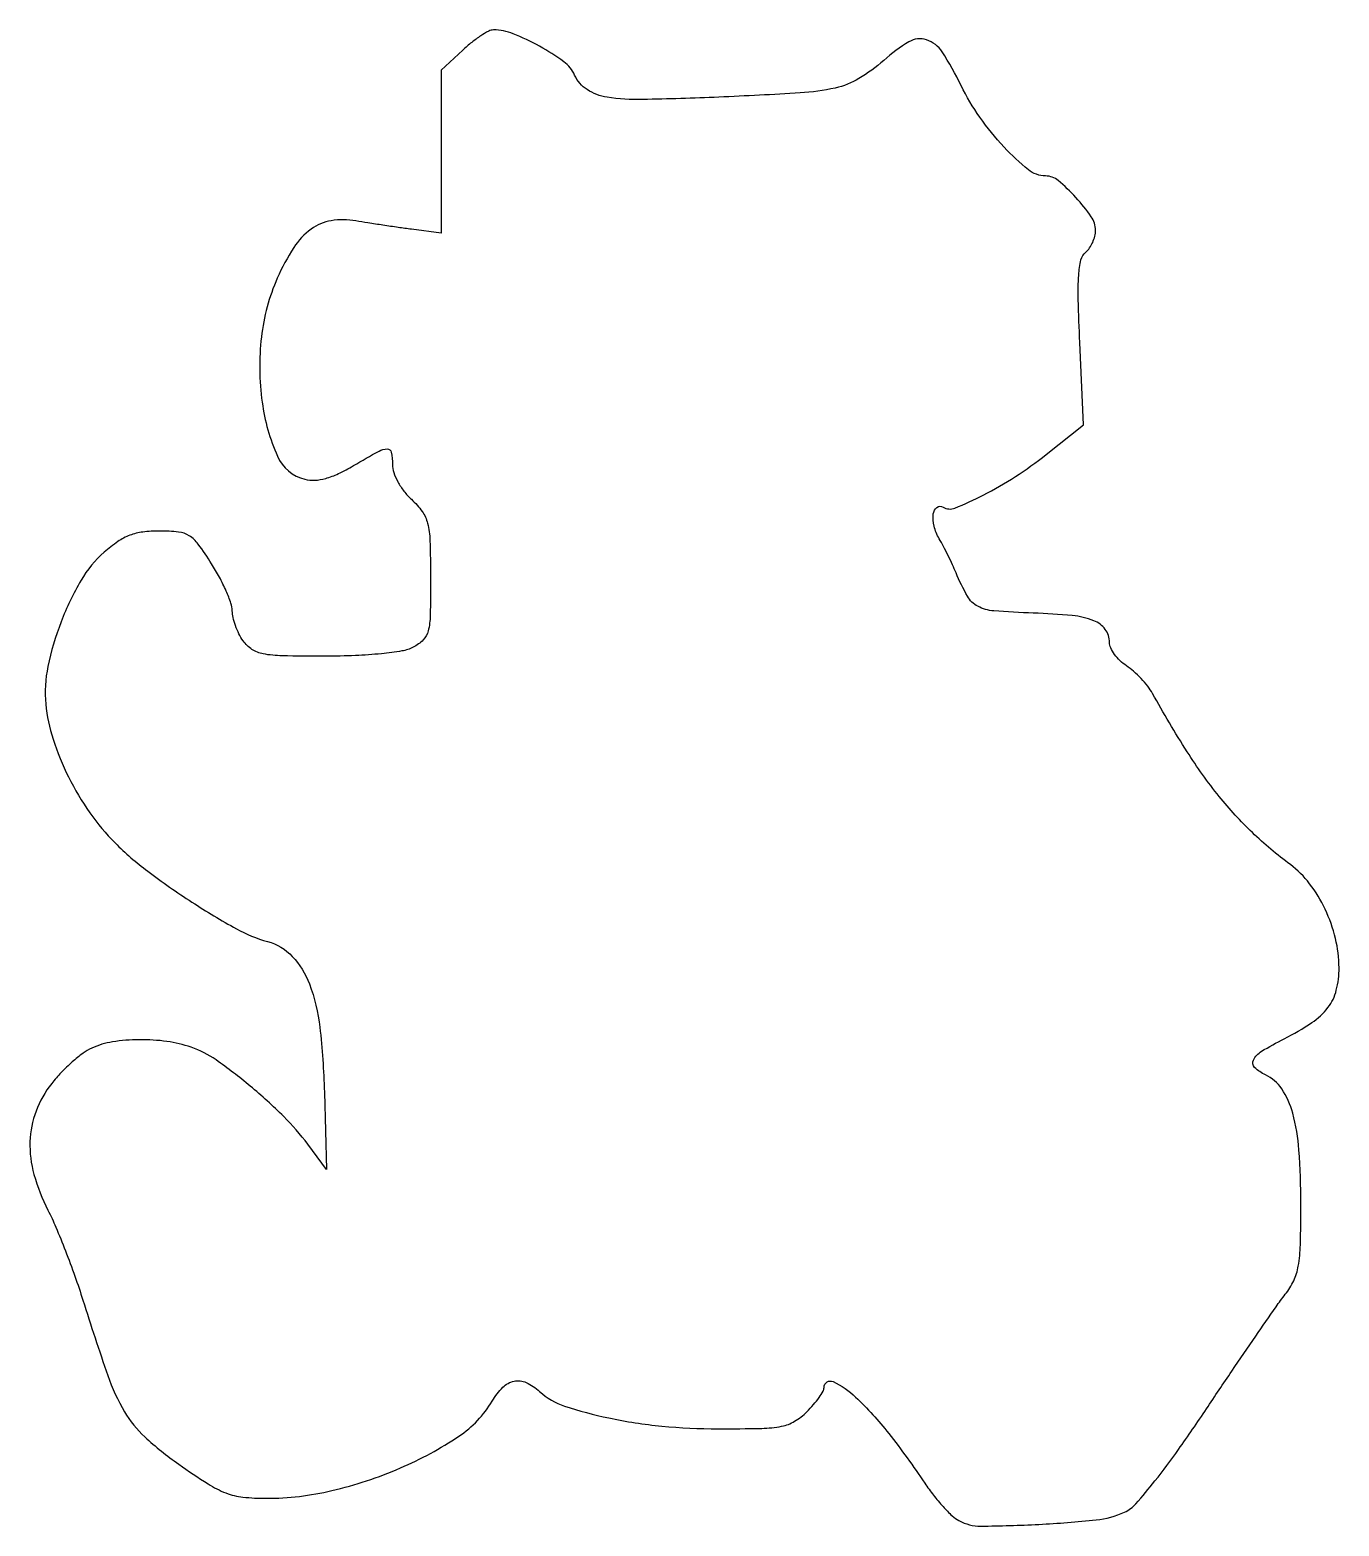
# Model space of a CAD drawing. Extents: x 0 to 188, y 0 to 215.
import ezdxf

# ---------------------------------------------------------------- set-up
doc = ezdxf.new("R2010")
doc.units = 0

msp = doc.modelspace()

# ---------------------------------------------------------------- linework, layer by layer
msp.add_lwpolyline([(62.105755, 212.09879), (59, 209.19758), (59, 197.498097), (59, 185.798613), (54.75, 186.35299, -0.003108), (52.849583, 186.612907, -0.001988), (50.644743, 186.937386, -0.001997), (48.486803, 187.272556, -0.003729), (46.742741, 187.563937, 0.083674), (43.208392, 187.585285, 0.117984), (40.313041, 186.375455, 0.093366), (37.821066, 183.721445, 0.037853), (35.46789, 179.331478, 0.076185), (33.180312, 170.879152, 0.06211), (33.291259, 161.495185, 0.069963), (35.480469, 153.753328, 0.231406), (39.419316, 150.430894, 0.075612), (40.841376, 150.295436, 0.054537), (42.41571, 150.55748, 0.042804), (44.234498, 151.24095, 0.021273), (46.412077, 152.395606, -0.005469), (50.07427, 154.488324, -0.121162), (51.249171, 154.809781, -0.369667), (51.838052, 154.331375, -0.045122), (52, 152.540469, 0.083394), (52.191418, 151.400774, 0.04185), (52.783702, 150.061756, 0.039326), (53.661319, 148.71847, 0.041474), (54.72441, 147.554723, -0.049813), (56.271108, 145.803929, -0.096365), (57.050283, 144.113466, -0.052448), (57.38612, 141.640263, -0.006808), (57.47441, 136.30578, -0.005429), (57.431314, 130.867555, -0.056008), (57.139369, 128.646266, -0.133474), (56.418217, 127.350819, -0.081499), (55, 126.306268, -0.076361), (53.373584, 125.767733, -0.016484), (50.427432, 125.369477, -0.01539), (46.693144, 125.105314, -0.0096), (42.306704, 125.014742, -0.00487), (36.167217, 125.065667, -0.041948), (33.442334, 125.344249, -0.098649), (31.823926, 125.995152, -0.095472), (30.556704, 127.222506, -0.03755), (29.960686, 128.226012, -0.028471), (29.457282, 129.403654, -0.02912), (29.11083, 130.569701, -0.057711), (29, 131.526726, 0.084121), (28.813628, 132.626644, 0.019578), (28.12522, 134.376321, 0.019656), (27.161951, 136.353728, 0.018143), (26.022024, 138.304219, 0.015691), (24.107114, 141.124038, 0.095634), (22.826285, 142.322467, 0.11425), (21.293881, 142.854167, 0.026622), (18.55682, 143, 0.030689), (16.138717, 142.851442, 0.060714), (14.275906, 142.387684, 0.059853), (12.562112, 141.484899, 0.029041), (10.606791, 139.95962, 0.080674), (7.275433, 135.917203, 0.04037), (4.40096, 129.929475, 0.040299), (2.511163, 123.510512, 0.075533), (2.214456, 118.119915, 0.054597), (3.261162, 113.082705, 0.037256), (5.477951, 107.665806, 0.036493), (8.550037, 102.492514, 0.044466), (12.167473, 98.177652, 0.034678), (16.849239, 94.113526, 0.017917), (23.20802, 89.671734, 0.01721), (29.590051, 85.850558, 0.05832), (34.075051, 84.014482, -0.136787), (37.621375, 81.869645, -0.099053), (40.076725, 77.931475, -0.06224), (41.573133, 71.70125, -0.021051), (42.220355, 62.377273), (42.52305, 51.254546), (39.847483, 54.877273, 0.038859), (36.38282, 58.877217, 0.02121), (31.571946, 63.242639, 0.020381), (26.663062, 67.00331, 0.070187), (23.100777, 68.825497, 0.049417), (19.61837, 69.655312, 0.035918), (15.640605, 69.907707, 0.036624), (11.812815, 69.594459, 0.066641), (8.809412, 68.704896, 0.054772), (7.564245, 67.97454, 0.021232), (6.010482, 66.711984, 0.020717), (4.428195, 65.189162, 0.024096), (3.059412, 63.612495, 0.076157), (0.805214, 59.626941, 0.083386), (-0.060819, 55.272633, 0.07571), (0.516171, 50.534919, 0.05009), (2.514504, 45.419478, -0.017965), (3.654697, 42.975951, -0.007428), (5.027862, 39.595097, -0.007338), (6.39438, 35.92319, -0.009377), (7.539609, 32.5, 0.007488), (11.119727, 21.662768, 0.048636), (13.51896, 16.448377, 0.075471), (16.44049, 12.828817, 0.032212), (21.304489, 8.922347, 0.010371), (25.516984, 6.092632, 0.049846), (28.089157, 4.7823, 0.066229), (30.517943, 4.189776, 0.027292), (33.906829, 4.011869, 0.057485), (43.30176, 5.115792, 0.043792), (53.145755, 8.370747, 0.045329), (61.549509, 12.93406, 0.112769), (66.331428, 17.983917, -0.061334), (67.864779, 19.975697, -0.148741), (69.479487, 20.8513, -0.160738), (71.221945, 20.646181, -0.075049), (73.138273, 19.374864, 0.103733), (76.734246, 17.273538, 0.028868), (83.067581, 15.558927, 0.02749), (90.712082, 14.390243, 0.024189), (98.773812, 14, 0.005248), (105.044543, 14.06582, 0.042245), (107.909049, 14.368955, 0.086939), (109.777366, 15.079271, 0.062241), (111.545455, 16.454545, 0.01959), (112.485184, 17.470946, 0.023867), (113.278977, 18.49517, 0.023416), (113.853657, 19.40215, 0.130216), (114, 19.954545, -0.552273), (115.31257, 20.780431, -0.078389), (118.540729, 18.552874, -0.036295), (123.286136, 13.332459, -0.018769), (128.468299, 6.190231, 0.018453), (129.720947, 4.461493, 0.018476), (131.097157, 2.830571, 0.01866), (132.400834, 1.499924, 0.06683), (133.36416, 0.805107, 0.12535), (136.524459, 0.025034, 0.010954), (144.849197, 0.269093, 0.013162), (153.096827, 0.909892, 0.08176), (157.175968, 2.025744, 0.104635), (158.778038, 3.215286, 0.013468), (161.536571, 6.512583, 0.013514), (164.921121, 11.032808, 0.006904), (168.935273, 16.876784, -0.001659), (172.577429, 22.300217, -0.00205), (176.008584, 27.328446, -0.001684), (178.922152, 31.53041, -0.015169), (180.259305, 33.326436, 0.058422), (181.468063, 35.282132, 0.066805), (182.12469, 37.378973, 0.036523), (182.423465, 40.447786, 0.006213), (182.491737, 46.326436, 0.01722), (182.218939, 54.062635, 0.049475), (181.318586, 59.353633, 0.07737), (179.752346, 62.84349, 0.142703), (177.414685, 64.856918, -0.083348), (175.84359, 65.917609, -0.333844), (175.663339, 66.991971, -0.138731), (176.834036, 68.238854, -0.017366), (180.10934, 70.055781, 0.028604), (184.060461, 72.365166, 0.082011), (186.379608, 74.524739, 0.103049), (187.584584, 77.006648, 0.063028), (187.978038, 80.25, 0.058195), (187.464249, 84.460447, 0.050951), (185.987005, 88.643215, 0.052266), (183.748559, 92.329278, 0.070749), (180.979756, 95.064771, -0.031361), (175.52635, 99.66544, -0.032445), (170.75705, 104.86315, -0.028002), (166.157495, 111.284367, -0.015065), (161.18656, 119.663014, 0.039823), (160.507688, 120.688102, 0.023078), (159.543204, 121.808632, 0.022961), (158.465465, 122.849588, 0.035536), (157.43656, 123.633524, -0.045925), (156.504411, 124.374797, -0.044938), (155.71574, 125.278797, -0.048568), (155.173974, 126.202398, -0.108784), (155, 126.992565, 0.158794), (154.387563, 128.872336, 0.144329), (152.763741, 130.117568, 0.068748), (149.650115, 130.847393, 0.014447), (144.055563, 131.206324, -0.010408), (138.382359, 131.524316, -0.101416), (136.083345, 132.182791, -0.145859), (134.5977, 133.625577, -0.028842), (132.956462, 137, 0.009986), (132.458456, 138.130347, 0.005795), (131.817666, 139.468647, 0.00579), (131.143912, 140.79594, 0.009707), (130.543422, 141.893265, -0.067827), (129.81065, 143.703239, -0.092644), (129.697552, 145.45491, -0.196812), (130.219318, 146.390028, -0.316686), (131.093258, 146.442363, 0.239479), (132.807873, 146.298912, 0.021191), (136.879455, 148.161348, 0.025873), (141.479756, 150.81439, 0.024174), (145.890936, 153.984875), (151.281872, 158.269314), (150.73716, 170.092071, -0.004896), (150.514032, 176.244669, -0.023131), (150.583897, 179.773701, -0.039986), (150.904948, 181.957378, -0.164501), (151.596224, 183.079859, 0.069361), (152.133736, 183.66904, 0.044584), (152.587641, 184.47679, 0.044119), (152.896713, 185.36556, 0.061701), (153, 186.199368, 0.152641), (152.388022, 188.157292, 0.034182), (150.177893, 190.922876, 0.033504), (147.629144, 193.351414, 0.172444), (145.826923, 194.014877, -0.169727), (143.348645, 194.912394, -0.033877), (139.858018, 198.173648, -0.03471), (136.385338, 202.448419, -0.039157), (133.690476, 207, 0.028394), (130.960322, 211.845918, 0.173109), (128.72106, 213.577142, 0.217166), (126.200825, 213.292731, 0.046785), (122.571825, 210.626888, -0.04652), (119.016324, 208.012138, -0.080586), (115.619076, 206.654049, -0.039848), (110.563641, 205.942543, -0.004395), (98.878672, 205.341661, -0.005596), (87.95265, 204.998524, -0.043032), (82.843235, 205.335249, -0.105946), (79.978418, 206.423142, -0.143279), (78.17796, 208.508766, 0.128514), (76.618538, 210.424774, 0.030974), (73.144232, 212.652119, 0.032182), (69.346624, 214.4577, 0.095155), (66.52285, 215, 0.123114), (65.827605, 214.826176, 0.022794), (64.684401, 214.14777, 0.02322), (63.390975, 213.209493, 0.019339)], format="xyb", close=True)

doc.saveas('drawing.dxf')
